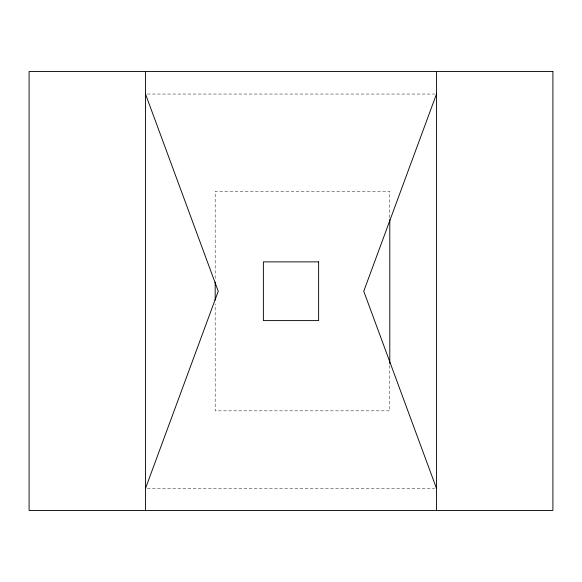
<?xml version="1.0" encoding="UTF-8"?>
<svg xmlns="http://www.w3.org/2000/svg" width="582" height="582" viewBox="0 0 582 582"><rect width="100%" height="100%" fill="white"/><g stroke="black" fill="none" stroke-linecap="round" stroke-linejoin="round"><path stroke-width="0.44" stroke-dasharray="2.91 2.18" d="M147.311 94.044L434.689 94.044M147.311 488.422L434.689 488.422M389.787 217.69L389.787 191.391L215.187 191.391L215.187 278.443M389.787 365.496L389.787 410.841L215.187 410.841L215.187 303.833"/><path stroke-width="0.87" d="M145.5 488.422L218.25 291.233L145.5 94.044M436.5 94.044L363.75 291.233L436.5 488.422M436.5 71.55L436.5 510.45M389.787 219.501L389.787 363.685M215.187 282.074L215.187 300.21M145.5 71.55L145.5 510.45M552.9 71.55L29.1 71.55L29.1 510.45L552.9 510.45L552.9 71.55M318.623 261.871L263.377 261.871L263.377 320.602L318.623 320.602L318.623 261.871"/></g></svg>
